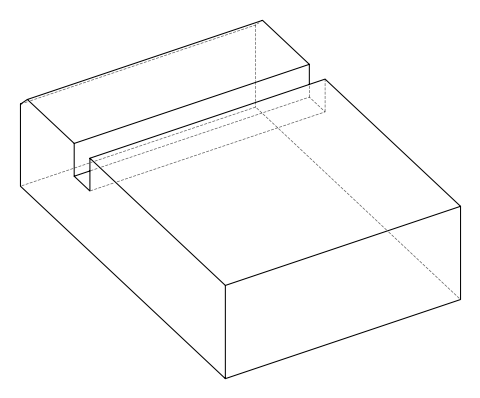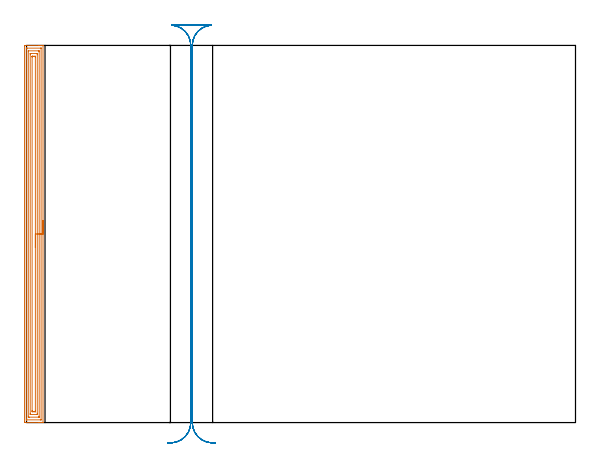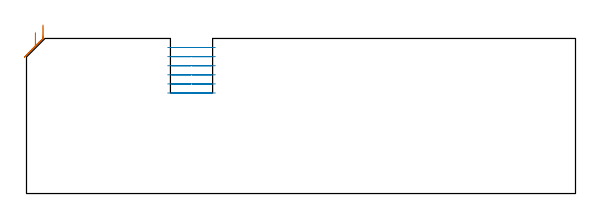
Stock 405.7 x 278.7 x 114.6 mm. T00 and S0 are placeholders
(PLAN: 2 operations, 1 tool changes, 19.7 min)
(1 AREA_MILL | FG_CHAMFER_SURFACE | UGT0205_001 | 11.44 min | 26144 mm3)
(2 MILL_RECTANGULAR_SLOT | SLOT_RECTANGULAR | UGT0201_018 | Follow Part, ap 7.5, ae 75% | 8.29 min | 349434 mm3)
(TOOL UGT0205_001 | Chamfer Mill 20 x 3 x 45 deg. | D20 FL50 Z2)
(TOOL UGT0201_018 | End mill 30 mm | D30 FL50 Z4)
(OP 1 AREA_MILL)
G17 G21 G94 G90
T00 M6
G54
G17 G0 G90 X12.2 Y149.35 S1061 M3
G43 Z124.6 H0
G94 G1 Y149.312 Z123.728 F250.
Y149.198 Z122.863
Y149.009 Z122.012
Y148.747 Z121.18
Y148.413 Z120.374
Y148.01 Z119.6
Y147.541 Z118.864
Y147.01 Z118.172
Y146.421 Z117.529
Y145.778 Z116.94
Y145.086 Z116.408
Y144.35 Z115.94
Y143.576 Z115.537
Y142.77 Z115.203
Y141.938 Z114.941
Y141.086 Z114.752
Y140.222 Z114.638
Y139.35 Z114.6
Y0.157
X12.197 Y0.01 Z114.588
X12.147 Y0.007 Z114.539
X11.776 Y0. Z114.175
X11.331 Z113.73
X10.704 Z113.099
X9.498 Z111.895
X8.919 Z111.313
X-1.186 Y0.001 Z101.211
X-1.492 Y0.01 Z100.906
X-1.499 Y0.314 Z100.899
Y0.335
X-1.5 Y278.097 Z100.9
X-1.497 Y278.389 Z100.902
X-1.492 Y278.69 Z100.906
X-1.186 Y278.7 Z101.211
X8.919 Z111.313
X9.498 Z111.895
X9.812 Z112.208
X10.391 Z112.787
X10.704 Z113.099
X11.331 Z113.73
X11.776 Z114.175
X12.147 Y278.693 Z114.539
X12.197 Y278.69 Z114.588
X12.2 Y278.543 Z114.6
Y139.35
X10.786 Z113.186
X10.785 Y2.306 Z113.185
X10.784 Y2.224 Z113.184
X10.779 Y2.061 Z113.179
X10.771 Y2.009 Z113.171
X10.752 Y2.006 Z113.152
X10.704 Y2.004 Z113.104
X10.199 Y2. Z112.599
X-0.004 Y2.001 Z102.396
X-0.059 Y2.002 Z102.341
X-0.074 Y2.005 Z102.326
X-0.078 Y2.008 Z102.322
X-0.08 Y2.034 Z102.32
X-0.084 Y2.142 Z102.316
X-0.086 Y2.469 Z102.314
X-0.085 Y276.394 Z102.315
X-0.084 Y276.476 Z102.316
X-0.079 Y276.638 Z102.321
X-0.071 Y276.691 Z102.329
X-0.052 Y276.694 Z102.348
X-0.004 Y276.696 Z102.396
X0.501 Y276.7 Z102.901
X10.704 Y276.699 Z113.104
X10.759 Y276.698 Z113.159
X10.774 Y276.695 Z113.174
X10.778 Y276.692 Z113.178
X10.78 Y276.666 Z113.18
X10.784 Y276.558 Z113.184
X10.785 Y276.394 Z113.185
X10.786 Y276.313 Z113.186
Y139.35
X9.372 Z111.772
X9.371 Y4.612 Z111.771
X9.37 Y4.172 Z111.77
X9.368 Y4.059 Z111.768
X9.365 Y4.012 Z111.765
X9.263 Y4.006 Z111.663
X9.091 Y4.001 Z111.491
X1.952 Y4. Z104.352
X1.781 Y4.003 Z104.181
X1.609 Y4.01 Z104.009
X1.335 Y4.031 Z103.735
X1.333 Y4.172 Z103.733
X1.329 Y4.623 Z103.729
Y274.088
X1.33 Y274.528 Z103.73
X1.332 Y274.641 Z103.732
X1.335 Y274.688 Z103.735
X1.437 Y274.694 Z103.837
X1.609 Y274.699 Z104.009
X8.748 Y274.7 Z111.148
X8.919 Y274.697 Z111.319
X9.091 Y274.69 Z111.491
X9.365 Y274.669 Z111.765
X9.367 Y274.528 Z111.767
X9.371 Y274.077 Z111.771
X9.372 Y139.35 Z111.772
X7.957 Z110.357
Y6.849
X7.952 Y6.031 Z110.352
X7.95 Y6.01 Z110.35
X7.93 Y6.006 Z110.33
X7.877 Y6.002 Z110.277
X7.771 Y6. Z110.171
X7.559 Z109.959
X2.92 Z105.32
X2.82 Y6.002 Z105.22
X2.77 Y6.006 Z105.17
X2.751 Y6.01 Z105.151
X2.749 Y6.024 Z105.149
X2.743 Y6.779 Z105.143
Y6.849
Y271.851
X2.748 Y272.669 Z105.148
X2.75 Y272.69 Z105.15
X2.77 Y272.694 Z105.17
X2.823 Y272.698 Z105.223
X2.929 Y272.7 Z105.329
X3.141 Z105.541
X7.78 Z110.18
X7.88 Y272.698 Z110.28
X7.93 Y272.694 Z110.33
X7.949 Y272.69 Z110.349
X7.951 Y272.676 Z110.351
X7.957 Y271.921 Z110.357
Y271.851
Y139.35
X6.543 Z108.943
X6.542 Y8.633 Z108.942
X6.541 Y8.335 Z108.941
X6.536 Y8.033 Z108.936
X6.533 Y8.009 Z108.933
X6.519 Y8.006 Z108.919
X6.48 Y8.003 Z108.88
X6.401 Y8.001 Z108.801
X6.242 Y8. Z108.642
X5.983 Z108.383
X5.091 Z107.491
X4.458 Y8.003 Z106.858
X4.191 Y8.008 Z106.591
X4.163 Y8.02 Z106.563
X4.161 Y8.037 Z106.561
X4.158 Y8.633 Z106.558
X4.157 Y8.934 Z106.557
X4.158 Y270.067 Z106.558
X4.159 Y270.365 Z106.559
X4.164 Y270.667 Z106.564
X4.167 Y270.691 Z106.567
X4.181 Y270.694 Z106.581
X4.22 Y270.697 Z106.62
X4.299 Y270.699 Z106.699
X4.458 Y270.7 Z106.858
X4.717 Z107.117
X5.609 Z108.009
X6.242 Y270.697 Z108.642
X6.509 Y270.692 Z108.909
X6.537 Y270.68 Z108.937
X6.538 Y270.663 Z108.938
X6.542 Y270.067 Z108.942
X6.543 Y269.766 Z108.943
Y139.35
Y138.478 Z108.981
Y137.613 Z109.095
Y136.762 Z109.284
Y135.93 Z109.546
Y135.124 Z109.88
Y134.35 Z110.283
Y133.614 Z110.752
Y132.922 Z111.283
Y132.279 Z111.872
Y131.69 Z112.515
Y131.158 Z113.207
Y130.69 Z113.943
Y130.287 Z114.717
Y129.953 Z115.523
Y129.691 Z116.355
Y129.502 Z117.207
Y129.388 Z118.072
Y129.35 Z118.943
G0 Z124.6
M5
M2
(OP 2 MILL_RECTANGULAR_SLOT)
G17 G21 G94 G90
T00 M6
G54
G17 G0 G90 X139.546 Y-15.16 S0 M3
G43 Z124.6 H0
Z107.883
G94 G1 X136.552 Y-14.97 F250.
G2 X122.5 Y0. R15. F500.
G1 Y278.7
G2 X136.552 Y293.67 R15.
G1 Y293.7
X107.348
Y293.67
G2 X121.4 Y278.7 R15.
G1 Y0.
G2 X107.348 Y-14.97 R15.
G1 X104.354 Y-15.16 F250.
G0 X139.546 Z101.167
G1 X136.552 Y-14.97
G2 X122.5 Y0. R15. F500.
G1 Y278.7
G2 X136.552 Y293.67 R15.
G1 Y293.7
X107.348
Y293.67
G2 X121.4 Y278.7 R15.
G1 Y0.
G2 X107.348 Y-14.97 R15.
G1 X104.354 Y-15.16 F250.
G0 X139.546 Z94.45
G1 X136.552 Y-14.97
G2 X122.5 Y0. R15. F500.
G1 Y278.7
G2 X136.552 Y293.67 R15.
G1 Y293.7
X107.348
Y293.67
G2 X121.4 Y278.7 R15.
G1 Y0.
G2 X107.348 Y-14.97 R15.
G1 X104.354 Y-15.16 F250.
G0 X139.546 Z87.733
G1 X136.552 Y-14.97
G2 X122.5 Y0. R15. F500.
G1 Y278.7
G2 X136.552 Y293.67 R15.
G1 Y293.7
X107.348
Y293.67
G2 X121.4 Y278.7 R15.
G1 Y0.
G2 X107.348 Y-14.97 R15.
G1 X104.354 Y-15.16 F250.
G0 X139.546 Z81.017
G1 X136.552 Y-14.97
G2 X122.5 Y0. R15. F500.
G1 Y278.7
G2 X136.552 Y293.67 R15.
G1 Y293.7
X107.348
Y293.67
G2 X121.4 Y278.7 R15.
G1 Y0.
G2 X107.348 Y-14.97 R15.
G1 X104.354 Y-15.16 F250.
G0 X139.546 Z74.3
G1 X136.552 Y-14.97
G2 X122.5 Y0. R15. F500.
G1 Y278.7
G2 X136.552 Y293.67 R15.
G1 Y293.7
X107.348
Y293.67
G2 X121.4 Y278.7 R15.
G1 Y0.
G2 X107.348 Y-14.97 R15.
G1 X104.354 Y-15.16 F250.
G0 Z124.6
M5
M2
